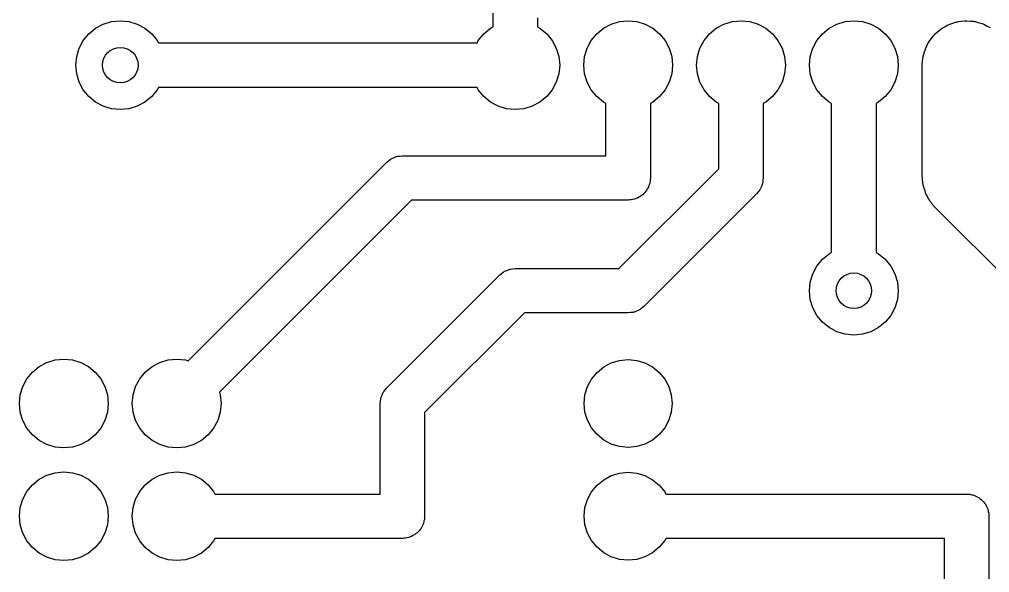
# Model space of a CAD drawing. Extents: x 3.06 to 6.65, y -4.89 to -2.07.
# Drawn here: x 5.161 to 6.02, y -3.95 to -3.459 of the extents above; entities that cross this region are included whole.
import ezdxf

# ---------------------------------------------------------------- set-up
doc = ezdxf.new("R2010")
doc.units = 0
doc.header["$MEASUREMENT"] = 0
doc.layers.add('BLACK', color=7, linetype='CONTINUOUS')

msp = doc.modelspace()

# ---------------------------------------------------------------- linework, layer by layer
at = {"layer": 'BLACK', "linetype": 'CONTINUOUS'}
for p, q in [((5.58031, -3.4661), (5.58031, -3.45)), ((5.22813, -3.46726), (5.23493, -3.46363)), ((5.23493, -3.46363), (5.24232, -3.46139)), ((5.24232, -3.46139), (5.25, -3.46063)), ((5.25, -3.46063), (5.25768, -3.46139)), ((5.25768, -3.46139), (5.26507, -3.46363)), ((5.26507, -3.46363), (5.27187, -3.46726)), ((5.61969, -3.45815), (5.61969, -3.4661)), ((5.67813, -3.46726), (5.68493, -3.46363)), ((5.68493, -3.46363), (5.69232, -3.46139)), ((5.69232, -3.46139), (5.7, -3.46063)), ((5.7, -3.46063), (5.70768, -3.46139)), ((5.70768, -3.46139), (5.71507, -3.46363)), ((5.71507, -3.46363), (5.72187, -3.46726)), ((5.77813, -3.46726), (5.78493, -3.46363)), ((5.78493, -3.46363), (5.79232, -3.46139)), ((5.79232, -3.46139), (5.8, -3.46063)), ((5.8, -3.46063), (5.80768, -3.46139)), ((5.80768, -3.46139), (5.81507, -3.46363)), ((5.81507, -3.46363), (5.82187, -3.46726)), ((5.87813, -3.46726), (5.88493, -3.46363)), ((5.88493, -3.46363), (5.89232, -3.46139)), ((5.89232, -3.46139), (5.9, -3.46063)), ((5.9, -3.46063), (5.90768, -3.46139)), ((5.90768, -3.46139), (5.91507, -3.46363)), ((5.91507, -3.46363), (5.92187, -3.46726)), ((5.98266, -3.46465), (5.98381, -3.46423)), ((5.98381, -3.46423), (5.98493, -3.46363)), ((5.98493, -3.46363), (5.9877, -3.46279)), ((5.9877, -3.46279), (5.99013, -3.46189)), ((5.99013, -3.46189), (5.99122, -3.46172)), ((5.99122, -3.46172), (5.99232, -3.46139)), ((5.99232, -3.46139), (5.99534, -3.46109)), ((5.99534, -3.46109), (5.99801, -3.46068)), ((5.99801, -3.46068), (5.99898, -3.46073)), ((5.99898, -3.46073), (6, -3.46063)), ((6, -3.46063), (6.00317, -3.46094)), ((6.00317, -3.46094), (6.00596, -3.46108)), ((6.00596, -3.46108), (6.00679, -3.4613)), ((6.00679, -3.4613), (6.00768, -3.46139)), ((6.00768, -3.46139), (6.01089, -3.46236)), ((6.01089, -3.46236), (6.01367, -3.46308)), ((6.01367, -3.46308), (6.01433, -3.4634)), ((6.01433, -3.4634), (6.01507, -3.46363)), ((6.01507, -3.46363), (6.01818, -3.46529)), ((5.21726, -3.47813), (5.22216, -3.47216)), ((5.22216, -3.47216), (5.22813, -3.46726)), ((5.27187, -3.46726), (5.27784, -3.47216)), ((5.27784, -3.47216), (5.28274, -3.47813)), ((5.56726, -3.47813), (5.57216, -3.47216)), ((5.57216, -3.47216), (5.57813, -3.46726)), ((5.57813, -3.46726), (5.58031, -3.4661)), ((5.61969, -3.4661), (5.62187, -3.46726)), ((5.62187, -3.46726), (5.62784, -3.47216)), ((5.62784, -3.47216), (5.63274, -3.47813)), ((5.66726, -3.47813), (5.67216, -3.47216)), ((5.67216, -3.47216), (5.67813, -3.46726)), ((5.72187, -3.46726), (5.72784, -3.47216)), ((5.72784, -3.47216), (5.73274, -3.47813)), ((5.76726, -3.47813), (5.77216, -3.47216)), ((5.77216, -3.47216), (5.77813, -3.46726)), ((5.82187, -3.46726), (5.82784, -3.47216)), ((5.82784, -3.47216), (5.83274, -3.47813)), ((5.86726, -3.47813), (5.87216, -3.47216)), ((5.87216, -3.47216), (5.87813, -3.46726)), ((5.92187, -3.46726), (5.92784, -3.47216)), ((5.92784, -3.47216), (5.93274, -3.47813)), ((5.97119, -3.47335), (5.97216, -3.47216)), ((5.97216, -3.47216), (5.97417, -3.47051)), ((5.97417, -3.47051), (5.9759, -3.46887)), ((5.9759, -3.46887), (5.97704, -3.46816)), ((5.97704, -3.46816), (5.97813, -3.46726)), ((5.97813, -3.46726), (5.98055, -3.46597)), ((5.98055, -3.46597), (5.98266, -3.46465)), ((6.01818, -3.46529), (6.02083, -3.46659)), ((5.21363, -3.48493), (5.21726, -3.47813)), ((5.28274, -3.47813), (5.2839, -3.48031)), ((5.2839, -3.48031), (5.5661, -3.48031)), ((5.5661, -3.48031), (5.56726, -3.47813)), ((5.63274, -3.47813), (5.63637, -3.48493)), ((5.66363, -3.48493), (5.66726, -3.47813)), ((5.73274, -3.47813), (5.73637, -3.48493)), ((5.76363, -3.48493), (5.76726, -3.47813)), ((5.83274, -3.47813), (5.83637, -3.48493)), ((5.86363, -3.48493), (5.86726, -3.47813)), ((5.93274, -3.47813), (5.93637, -3.48493)), ((5.96472, -3.48288), (5.96558, -3.48089)), ((5.96558, -3.48089), (5.96648, -3.4796)), ((5.96648, -3.4796), (5.96726, -3.47813)), ((5.96726, -3.47813), (5.96883, -3.47622)), ((5.96883, -3.47622), (5.97013, -3.47436)), ((5.97013, -3.47436), (5.97119, -3.47335)), ((5.21139, -3.49232), (5.21363, -3.48493)), ((5.63637, -3.48493), (5.63861, -3.49232)), ((5.66139, -3.49232), (5.66363, -3.48493)), ((5.73637, -3.48493), (5.73861, -3.49232)), ((5.76139, -3.49232), (5.76363, -3.48493)), ((5.83637, -3.48493), (5.83861, -3.49232)), ((5.86139, -3.49232), (5.86363, -3.48493)), ((5.93637, -3.48493), (5.93861, -3.49232)), ((5.96202, -3.49022), (5.96244, -3.48821)), ((5.96244, -3.48821), (5.9631, -3.48665)), ((5.9631, -3.48665), (5.96363, -3.48493)), ((5.96363, -3.48493), (5.96472, -3.48288)), ((5.21063, -3.5), (5.21139, -3.49232)), ((5.63861, -3.49232), (5.63937, -3.5)), ((5.66063, -3.5), (5.66139, -3.49232)), ((5.73861, -3.49232), (5.73937, -3.5)), ((5.76063, -3.5), (5.76139, -3.49232)), ((5.83861, -3.49232), (5.83937, -3.5)), ((5.86063, -3.5), (5.86139, -3.49232)), ((5.93861, -3.49232), (5.93937, -3.5)), ((5.96063, -3.5), (5.96083, -3.49602)), ((5.96083, -3.49602), (5.9612, -3.49424)), ((5.9612, -3.49424), (5.96139, -3.49232)), ((5.96139, -3.49232), (5.96202, -3.49022)), ((5.21139, -3.50768), (5.21063, -3.5)), ((5.63937, -3.5), (5.63861, -3.50768)), ((5.66139, -3.50768), (5.66063, -3.5)), ((5.73937, -3.5), (5.73861, -3.50768)), ((5.76139, -3.50768), (5.76063, -3.5)), ((5.83937, -3.5), (5.83861, -3.50768)), ((5.86139, -3.50768), (5.86063, -3.5)), ((5.93937, -3.5), (5.93861, -3.50768)), ((5.96063, -3.59843), (5.96063, -3.5)), ((5.21363, -3.51507), (5.21139, -3.50768)), ((5.21726, -3.52187), (5.21363, -3.51507)), ((5.63637, -3.51507), (5.63274, -3.52187)), ((5.63861, -3.50768), (5.63637, -3.51507)), ((5.66363, -3.51507), (5.66139, -3.50768)), ((5.66726, -3.52187), (5.66363, -3.51507)), ((5.73637, -3.51507), (5.73274, -3.52187)), ((5.73861, -3.50768), (5.73637, -3.51507)), ((5.76363, -3.51507), (5.76139, -3.50768)), ((5.76726, -3.52187), (5.76363, -3.51507)), ((5.83637, -3.51507), (5.83274, -3.52187)), ((5.83861, -3.50768), (5.83637, -3.51507)), ((5.86363, -3.51507), (5.86139, -3.50768)), ((5.86726, -3.52187), (5.86363, -3.51507)), ((5.93637, -3.51507), (5.93274, -3.52187)), ((5.93861, -3.50768), (5.93637, -3.51507)), ((5.22216, -3.52784), (5.21726, -3.52187)), ((5.28274, -3.52187), (5.27784, -3.52784)), ((5.2839, -3.51969), (5.28274, -3.52187)), ((5.5661, -3.51969), (5.2839, -3.51969)), ((5.56726, -3.52187), (5.5661, -3.51969)), ((5.57216, -3.52784), (5.56726, -3.52187)), ((5.63274, -3.52187), (5.62784, -3.52784)), ((5.67216, -3.52784), (5.66726, -3.52187)), ((5.73274, -3.52187), (5.72784, -3.52784)), ((5.77216, -3.52784), (5.76726, -3.52187)), ((5.83274, -3.52187), (5.82784, -3.52784)), ((5.87216, -3.52784), (5.86726, -3.52187)), ((5.93274, -3.52187), (5.92784, -3.52784)), ((5.22813, -3.53274), (5.22216, -3.52784)), ((5.23493, -3.53637), (5.22813, -3.53274)), ((5.27187, -3.53274), (5.26507, -3.53637)), ((5.27784, -3.52784), (5.27187, -3.53274)), ((5.57813, -3.53274), (5.57216, -3.52784)), ((5.58493, -3.53637), (5.57813, -3.53274)), ((5.62187, -3.53274), (5.61507, -3.53637)), ((5.62784, -3.52784), (5.62187, -3.53274)), ((5.67813, -3.53274), (5.67216, -3.52784)), ((5.68031, -3.5339), (5.67813, -3.53274)), ((5.72187, -3.53274), (5.71969, -3.5339)), ((5.72784, -3.52784), (5.72187, -3.53274)), ((5.77813, -3.53274), (5.77216, -3.52784)), ((5.78031, -3.5339), (5.77813, -3.53274)), ((5.82187, -3.53274), (5.81969, -3.5339)), ((5.82784, -3.52784), (5.82187, -3.53274)), ((5.87813, -3.53274), (5.87216, -3.52784)), ((5.88031, -3.5339), (5.87813, -3.53274)), ((5.92187, -3.53274), (5.91969, -3.5339)), ((5.92784, -3.52784), (5.92187, -3.53274)), ((5.24232, -3.53861), (5.23493, -3.53637)), ((5.25, -3.53937), (5.24232, -3.53861)), ((5.25768, -3.53861), (5.25, -3.53937)), ((5.26507, -3.53637), (5.25768, -3.53861)), ((5.59232, -3.53861), (5.58493, -3.53637)), ((5.6, -3.53937), (5.59232, -3.53861)), ((5.60768, -3.53861), (5.6, -3.53937)), ((5.61507, -3.53637), (5.60768, -3.53861)), ((5.68031, -3.58031), (5.68031, -3.5339)), ((5.71969, -3.5339), (5.71969, -3.6)), ((5.78031, -3.59185), (5.78031, -3.5339)), ((5.81969, -3.5339), (5.81969, -3.6)), ((5.88031, -3.6661), (5.88031, -3.5339)), ((5.91969, -3.5339), (5.91969, -3.6661)), ((5.48777, -3.58482), (5.48936, -3.58344)), ((5.48936, -3.58344), (5.49, -3.58315)), ((5.49, -3.58315), (5.49057, -3.58272)), ((5.49057, -3.58272), (5.49254, -3.58199)), ((5.49254, -3.58199), (5.49445, -3.58111)), ((5.49445, -3.58111), (5.49515, -3.58101)), ((5.49515, -3.58101), (5.49582, -3.58076)), ((5.49582, -3.58076), (5.49792, -3.58061)), ((5.49792, -3.58061), (5.5, -3.58031)), ((5.5, -3.58031), (5.68031, -3.58031)), ((5.31005, -3.76211), (5.48608, -3.58608)), ((5.48608, -3.58608), (5.48777, -3.58482)), ((5.69185, -3.68031), (5.78031, -3.59185)), ((5.71969, -3.6), (5.71948, -3.60139)), ((5.71948, -3.60139), (5.71948, -3.6028)), ((5.81969, -3.6), (5.81939, -3.60208)), ((5.96078, -3.59992), (5.96063, -3.59843)), ((5.96074, -3.60141), (5.96078, -3.59992)), ((5.96118, -3.60387), (5.96074, -3.60141)), ((5.71714, -3.60936), (5.71656, -3.61064)), ((5.71791, -3.60818), (5.71714, -3.60936)), ((5.7183, -3.60683), (5.71791, -3.60818)), ((5.71889, -3.60555), (5.7183, -3.60683)), ((5.71909, -3.60415), (5.71889, -3.60555)), ((5.71948, -3.6028), (5.71909, -3.60415)), ((5.81685, -3.61), (5.81656, -3.61064)), ((5.81728, -3.60943), (5.81685, -3.61)), ((5.81801, -3.60746), (5.81728, -3.60943)), ((5.81889, -3.60555), (5.81801, -3.60746)), ((5.81899, -3.60485), (5.81889, -3.60555)), ((5.81924, -3.60418), (5.81899, -3.60485)), ((5.81939, -3.60208), (5.81924, -3.60418)), ((5.96144, -3.60635), (5.96118, -3.60387)), ((5.96188, -3.60778), (5.96144, -3.60635)), ((5.96215, -3.60926), (5.96188, -3.60778)), ((5.96307, -3.61157), (5.96215, -3.60926)), ((5.70555, -3.61889), (5.70415, -3.61909)), ((5.70683, -3.6183), (5.70555, -3.61889)), ((5.70818, -3.61791), (5.70683, -3.6183)), ((5.70936, -3.61714), (5.70818, -3.61791)), ((5.71064, -3.61656), (5.70936, -3.61714)), ((5.71171, -3.61564), (5.71064, -3.61656)), ((5.71289, -3.61488), (5.71171, -3.61564)), ((5.71381, -3.61381), (5.71289, -3.61488)), ((5.71488, -3.61289), (5.71381, -3.61381)), ((5.81392, -3.61392), (5.71392, -3.71392)), ((5.71564, -3.61171), (5.71488, -3.61289)), ((5.71656, -3.61064), (5.71564, -3.61171)), ((5.81518, -3.61223), (5.81392, -3.61392)), ((5.81656, -3.61064), (5.81518, -3.61223)), ((5.96382, -3.61395), (5.96307, -3.61157)), ((5.96455, -3.61526), (5.96382, -3.61395)), ((5.9651, -3.61665), (5.96455, -3.61526)), ((5.96648, -3.61874), (5.9651, -3.61665)), ((5.96769, -3.62092), (5.96648, -3.61874)), ((5.50815, -3.61969), (5.33789, -3.78995)), ((5.7, -3.61969), (5.50815, -3.61969)), ((5.70139, -3.61948), (5.7, -3.61969)), ((5.7028, -3.61948), (5.70139, -3.61948)), ((5.70415, -3.61909), (5.7028, -3.61948)), ((5.96866, -3.62205), (5.96769, -3.62092)), ((5.96949, -3.6233), (5.96866, -3.62205)), ((5.97216, -3.62626), (5.96949, -3.6233)), ((6.10236, -3.75647), (5.97216, -3.62626)), ((5.87216, -3.67216), (5.87813, -3.66726)), ((5.87813, -3.66726), (5.88031, -3.6661)), ((5.91969, -3.6661), (5.92187, -3.66726)), ((5.92187, -3.66726), (5.92784, -3.67216)), ((5.86363, -3.68493), (5.86726, -3.67813)), ((5.86726, -3.67813), (5.87216, -3.67216)), ((5.92784, -3.67216), (5.93274, -3.67813)), ((5.93274, -3.67813), (5.93637, -3.68493)), ((5.48608, -3.78608), (5.58608, -3.68608)), ((5.58608, -3.68608), (5.58777, -3.68482)), ((5.58777, -3.68482), (5.58936, -3.68344)), ((5.58936, -3.68344), (5.59, -3.68315)), ((5.59, -3.68315), (5.59057, -3.68272)), ((5.59057, -3.68272), (5.59254, -3.68199)), ((5.59254, -3.68199), (5.59445, -3.68111)), ((5.59445, -3.68111), (5.59515, -3.68101)), ((5.59515, -3.68101), (5.59582, -3.68076)), ((5.59582, -3.68076), (5.59792, -3.68061)), ((5.59792, -3.68061), (5.6, -3.68031)), ((5.6, -3.68031), (5.69185, -3.68031)), ((5.86139, -3.69232), (5.86363, -3.68493)), ((5.93637, -3.68493), (5.93861, -3.69232)), ((5.86063, -3.7), (5.86139, -3.69232)), ((5.93861, -3.69232), (5.93937, -3.7)), ((5.86139, -3.70768), (5.86063, -3.7)), ((5.93937, -3.7), (5.93861, -3.70768)), ((5.86363, -3.71507), (5.86139, -3.70768)), ((5.93861, -3.70768), (5.93637, -3.71507)), ((5.60815, -3.71969), (5.51969, -3.80815)), ((5.7, -3.71969), (5.60815, -3.71969)), ((5.70208, -3.71939), (5.7, -3.71969)), ((5.70418, -3.71924), (5.70208, -3.71939)), ((5.70485, -3.71899), (5.70418, -3.71924)), ((5.70555, -3.71889), (5.70485, -3.71899)), ((5.70746, -3.71801), (5.70555, -3.71889)), ((5.70943, -3.71728), (5.70746, -3.71801)), ((5.71, -3.71685), (5.70943, -3.71728)), ((5.71064, -3.71656), (5.71, -3.71685)), ((5.71223, -3.71518), (5.71064, -3.71656)), ((5.71392, -3.71392), (5.71223, -3.71518)), ((5.86726, -3.72187), (5.86363, -3.71507)), ((5.87216, -3.72784), (5.86726, -3.72187)), ((5.93274, -3.72187), (5.92784, -3.72784)), ((5.93637, -3.71507), (5.93274, -3.72187)), ((5.87813, -3.73274), (5.87216, -3.72784)), ((5.92784, -3.72784), (5.92187, -3.73274)), ((5.88493, -3.73637), (5.87813, -3.73274)), ((5.89232, -3.73861), (5.88493, -3.73637)), ((5.9, -3.73937), (5.89232, -3.73861)), ((5.90768, -3.73861), (5.9, -3.73937)), ((5.91507, -3.73637), (5.90768, -3.73861)), ((5.92187, -3.73274), (5.91507, -3.73637)), ((5.17813, -3.76726), (5.18493, -3.76363)), ((5.18493, -3.76363), (5.19232, -3.76139)), ((5.19232, -3.76139), (5.2, -3.76063)), ((5.2, -3.76063), (5.20768, -3.76139)), ((5.20768, -3.76139), (5.21507, -3.76363)), ((5.21507, -3.76363), (5.22187, -3.76726)), ((5.27813, -3.76726), (5.28493, -3.76363)), ((5.28493, -3.76363), (5.29232, -3.76139)), ((5.29232, -3.76139), (5.3, -3.76063)), ((5.3, -3.76063), (5.30768, -3.76139)), ((5.30768, -3.76139), (5.31005, -3.76211)), ((5.67835, -3.76759), (5.68508, -3.76399)), ((5.68508, -3.76399), (5.6924, -3.76177)), ((5.6924, -3.76177), (5.7, -3.76102)), ((5.7, -3.76102), (5.7076, -3.76177)), ((5.7076, -3.76177), (5.71492, -3.76399)), ((5.71492, -3.76399), (5.72165, -3.76759)), ((5.16726, -3.77813), (5.17216, -3.77216)), ((5.17216, -3.77216), (5.17813, -3.76726)), ((5.22187, -3.76726), (5.22784, -3.77216)), ((5.22784, -3.77216), (5.23274, -3.77813)), ((5.26726, -3.77813), (5.27216, -3.77216)), ((5.27216, -3.77216), (5.27813, -3.76726)), ((5.66759, -3.77835), (5.67244, -3.77244)), ((5.67244, -3.77244), (5.67835, -3.76759)), ((5.72165, -3.76759), (5.72756, -3.77244)), ((5.72756, -3.77244), (5.73241, -3.77835)), ((5.16363, -3.78493), (5.16726, -3.77813)), ((5.23274, -3.77813), (5.23637, -3.78493)), ((5.26363, -3.78493), (5.26726, -3.77813)), ((5.66399, -3.78508), (5.66759, -3.77835)), ((5.73241, -3.77835), (5.73601, -3.78508)), ((5.16139, -3.79232), (5.16363, -3.78493)), ((5.23637, -3.78493), (5.23861, -3.79232)), ((5.26139, -3.79232), (5.26363, -3.78493)), ((5.33789, -3.78995), (5.33861, -3.79232)), ((5.48199, -3.79254), (5.48272, -3.79057)), ((5.48272, -3.79057), (5.48315, -3.79)), ((5.48315, -3.79), (5.48344, -3.78936)), ((5.48344, -3.78936), (5.48482, -3.78777)), ((5.48482, -3.78777), (5.48608, -3.78608)), ((5.66177, -3.7924), (5.66399, -3.78508)), ((5.73601, -3.78508), (5.73823, -3.7924)), ((5.16063, -3.8), (5.16139, -3.79232)), ((5.23861, -3.79232), (5.23937, -3.8)), ((5.26063, -3.8), (5.26139, -3.79232)), ((5.33861, -3.79232), (5.33937, -3.8)), ((5.48031, -3.8), (5.48061, -3.79792)), ((5.48061, -3.79792), (5.48076, -3.79582)), ((5.48076, -3.79582), (5.48101, -3.79515)), ((5.48101, -3.79515), (5.48111, -3.79445)), ((5.48111, -3.79445), (5.48199, -3.79254)), ((5.66102, -3.8), (5.66177, -3.7924)), ((5.73823, -3.7924), (5.73898, -3.8)), ((5.16139, -3.80768), (5.16063, -3.8)), ((5.16363, -3.81507), (5.16139, -3.80768)), ((5.23861, -3.80768), (5.23637, -3.81507)), ((5.23937, -3.8), (5.23861, -3.80768)), ((5.26139, -3.80768), (5.26063, -3.8)), ((5.26363, -3.81507), (5.26139, -3.80768)), ((5.33861, -3.80768), (5.33637, -3.81507)), ((5.33937, -3.8), (5.33861, -3.80768)), ((5.48031, -3.88031), (5.48031, -3.8)), ((5.51969, -3.80815), (5.51969, -3.9)), ((5.66177, -3.8076), (5.66102, -3.8)), ((5.66399, -3.81492), (5.66177, -3.8076)), ((5.73823, -3.8076), (5.73601, -3.81492)), ((5.73898, -3.8), (5.73823, -3.8076)), ((5.16726, -3.82187), (5.16363, -3.81507)), ((5.23637, -3.81507), (5.23274, -3.82187)), ((5.26726, -3.82187), (5.26363, -3.81507)), ((5.33637, -3.81507), (5.33274, -3.82187)), ((5.66759, -3.82165), (5.66399, -3.81492)), ((5.73601, -3.81492), (5.73241, -3.82165)), ((5.17216, -3.82784), (5.16726, -3.82187)), ((5.23274, -3.82187), (5.22784, -3.82784)), ((5.27216, -3.82784), (5.26726, -3.82187)), ((5.33274, -3.82187), (5.32784, -3.82784)), ((5.67244, -3.82756), (5.66759, -3.82165)), ((5.73241, -3.82165), (5.72756, -3.82756)), ((5.17813, -3.83274), (5.17216, -3.82784)), ((5.18493, -3.83637), (5.17813, -3.83274)), ((5.22187, -3.83274), (5.21507, -3.83637)), ((5.22784, -3.82784), (5.22187, -3.83274)), ((5.27813, -3.83274), (5.27216, -3.82784)), ((5.28493, -3.83637), (5.27813, -3.83274)), ((5.32187, -3.83274), (5.31507, -3.83637)), ((5.32784, -3.82784), (5.32187, -3.83274)), ((5.67835, -3.83241), (5.67244, -3.82756)), ((5.68508, -3.83601), (5.67835, -3.83241)), ((5.72165, -3.83241), (5.71492, -3.83601)), ((5.72756, -3.82756), (5.72165, -3.83241)), ((5.19232, -3.83861), (5.18493, -3.83637)), ((5.2, -3.83937), (5.19232, -3.83861)), ((5.20768, -3.83861), (5.2, -3.83937)), ((5.21507, -3.83637), (5.20768, -3.83861)), ((5.29232, -3.83861), (5.28493, -3.83637)), ((5.3, -3.83937), (5.29232, -3.83861)), ((5.30768, -3.83861), (5.3, -3.83937)), ((5.31507, -3.83637), (5.30768, -3.83861)), ((5.6924, -3.83823), (5.68508, -3.83601)), ((5.7, -3.83898), (5.6924, -3.83823)), ((5.7076, -3.83823), (5.7, -3.83898)), ((5.71492, -3.83601), (5.7076, -3.83823)), ((5.17216, -3.87216), (5.17813, -3.86726)), ((5.17813, -3.86726), (5.18493, -3.86363)), ((5.18493, -3.86363), (5.19232, -3.86139)), ((5.19232, -3.86139), (5.2, -3.86063)), ((5.2, -3.86063), (5.20768, -3.86139)), ((5.20768, -3.86139), (5.21507, -3.86363)), ((5.21507, -3.86363), (5.22187, -3.86726)), ((5.22187, -3.86726), (5.22784, -3.87216)), ((5.27216, -3.87216), (5.27813, -3.86726)), ((5.27813, -3.86726), (5.28493, -3.86363)), ((5.28493, -3.86363), (5.29232, -3.86139)), ((5.29232, -3.86139), (5.3, -3.86063)), ((5.3, -3.86063), (5.30768, -3.86139)), ((5.30768, -3.86139), (5.31507, -3.86363)), ((5.31507, -3.86363), (5.32187, -3.86726)), ((5.32187, -3.86726), (5.32784, -3.87216)), ((5.67244, -3.87244), (5.67835, -3.86759)), ((5.67835, -3.86759), (5.68508, -3.86399)), ((5.68508, -3.86399), (5.6924, -3.86177)), ((5.6924, -3.86177), (5.7, -3.86102)), ((5.7, -3.86102), (5.7076, -3.86177)), ((5.7076, -3.86177), (5.71492, -3.86399)), ((5.71492, -3.86399), (5.72165, -3.86759)), ((5.72165, -3.86759), (5.72756, -3.87244)), ((5.16726, -3.87813), (5.17216, -3.87216)), ((5.22784, -3.87216), (5.23274, -3.87813)), ((5.26726, -3.87813), (5.27216, -3.87216)), ((5.32784, -3.87216), (5.33274, -3.87813)), ((5.66759, -3.87835), (5.67244, -3.87244)), ((5.72756, -3.87244), (5.73241, -3.87835)), ((5.16139, -3.89232), (5.16363, -3.88493)), ((5.16363, -3.88493), (5.16726, -3.87813)), ((5.23274, -3.87813), (5.23637, -3.88493)), ((5.23637, -3.88493), (5.23861, -3.89232)), ((5.26139, -3.89232), (5.26363, -3.88493)), ((5.26363, -3.88493), (5.26726, -3.87813)), ((5.33274, -3.87813), (5.3339, -3.88031)), ((5.3339, -3.88031), (5.48031, -3.88031)), ((5.66177, -3.8924), (5.66399, -3.88508)), ((5.66399, -3.88508), (5.66759, -3.87835)), ((5.73241, -3.87835), (5.73346, -3.88031)), ((5.73346, -3.88031), (6, -3.88031)), ((6, -3.88031), (6.00139, -3.88052)), ((6.00139, -3.88052), (6.0028, -3.88052)), ((6.0028, -3.88052), (6.00415, -3.88091)), ((6.00415, -3.88091), (6.00555, -3.88111)), ((6.00555, -3.88111), (6.00683, -3.8817)), ((6.00683, -3.8817), (6.00818, -3.88209)), ((6.00818, -3.88209), (6.00936, -3.88286)), ((6.00936, -3.88286), (6.01064, -3.88344)), ((6.01064, -3.88344), (6.01171, -3.88436)), ((6.01171, -3.88436), (6.01289, -3.88512)), ((6.01289, -3.88512), (6.01381, -3.88619)), ((5.16063, -3.9), (5.16139, -3.89232)), ((5.23861, -3.89232), (5.23937, -3.9)), ((5.26063, -3.9), (5.26139, -3.89232)), ((5.66102, -3.9), (5.66177, -3.8924)), ((6.01381, -3.88619), (6.01488, -3.88711)), ((6.01488, -3.88711), (6.01564, -3.88829)), ((6.01564, -3.88829), (6.01656, -3.88936)), ((6.01656, -3.88936), (6.01714, -3.89064)), ((6.01714, -3.89064), (6.01791, -3.89182)), ((6.01791, -3.89182), (6.0183, -3.89317)), ((6.0183, -3.89317), (6.01889, -3.89445)), ((5.16139, -3.90768), (5.16063, -3.9)), ((5.23937, -3.9), (5.23861, -3.90768)), ((5.26139, -3.90768), (5.26063, -3.9)), ((5.51969, -3.9), (5.51948, -3.90139)), ((5.51948, -3.90139), (5.51948, -3.9028)), ((5.66177, -3.9076), (5.66102, -3.9)), ((6.01889, -3.89445), (6.01909, -3.89585)), ((6.01909, -3.89585), (6.01948, -3.8972)), ((6.01948, -3.8972), (6.01948, -3.89861)), ((6.01948, -3.89861), (6.01969, -3.9)), ((6.01969, -3.9), (6.01969, -4.5)), ((5.16363, -3.91507), (5.16139, -3.90768)), ((5.23861, -3.90768), (5.23637, -3.91507)), ((5.26363, -3.91507), (5.26139, -3.90768)), ((5.51656, -3.91064), (5.51564, -3.91171)), ((5.51714, -3.90936), (5.51656, -3.91064)), ((5.51791, -3.90818), (5.51714, -3.90936)), ((5.5183, -3.90683), (5.51791, -3.90818)), ((5.51889, -3.90555), (5.5183, -3.90683)), ((5.51909, -3.90415), (5.51889, -3.90555)), ((5.51948, -3.9028), (5.51909, -3.90415)), ((5.66399, -3.91492), (5.66177, -3.9076)), ((5.16726, -3.92187), (5.16363, -3.91507)), ((5.23637, -3.91507), (5.23274, -3.92187)), ((5.26726, -3.92187), (5.26363, -3.91507)), ((5.3339, -3.91969), (5.33274, -3.92187)), ((5.5, -3.91969), (5.3339, -3.91969)), ((5.50139, -3.91948), (5.5, -3.91969)), ((5.5028, -3.91948), (5.50139, -3.91948)), ((5.50415, -3.91909), (5.5028, -3.91948)), ((5.50555, -3.91889), (5.50415, -3.91909)), ((5.50683, -3.9183), (5.50555, -3.91889)), ((5.50818, -3.91791), (5.50683, -3.9183)), ((5.50936, -3.91714), (5.50818, -3.91791)), ((5.51064, -3.91656), (5.50936, -3.91714)), ((5.51171, -3.91564), (5.51064, -3.91656)), ((5.51289, -3.91488), (5.51171, -3.91564)), ((5.51381, -3.91381), (5.51289, -3.91488)), ((5.51488, -3.91289), (5.51381, -3.91381)), ((5.51564, -3.91171), (5.51488, -3.91289)), ((5.66759, -3.92165), (5.66399, -3.91492)), ((5.73346, -3.91969), (5.73241, -3.92165)), ((5.98031, -3.91969), (5.73346, -3.91969)), ((5.98031, -4.48031), (5.98031, -3.91969)), ((5.17216, -3.92784), (5.16726, -3.92187)), ((5.17813, -3.93274), (5.17216, -3.92784)), ((5.22784, -3.92784), (5.22187, -3.93274)), ((5.23274, -3.92187), (5.22784, -3.92784)), ((5.27216, -3.92784), (5.26726, -3.92187)), ((5.27813, -3.93274), (5.27216, -3.92784)), ((5.32784, -3.92784), (5.32187, -3.93274)), ((5.33274, -3.92187), (5.32784, -3.92784)), ((5.67244, -3.92756), (5.66759, -3.92165)), ((5.67835, -3.93241), (5.67244, -3.92756)), ((5.72756, -3.92756), (5.72165, -3.93241)), ((5.73241, -3.92165), (5.72756, -3.92756)), ((5.18493, -3.93637), (5.17813, -3.93274)), ((5.19232, -3.93861), (5.18493, -3.93637)), ((5.21507, -3.93637), (5.20768, -3.93861)), ((5.22187, -3.93274), (5.21507, -3.93637)), ((5.28493, -3.93637), (5.27813, -3.93274)), ((5.29232, -3.93861), (5.28493, -3.93637)), ((5.31507, -3.93637), (5.30768, -3.93861)), ((5.32187, -3.93274), (5.31507, -3.93637)), ((5.68508, -3.93601), (5.67835, -3.93241)), ((5.6924, -3.93823), (5.68508, -3.93601)), ((5.71492, -3.93601), (5.7076, -3.93823)), ((5.72165, -3.93241), (5.71492, -3.93601)), ((5.2, -3.93937), (5.19232, -3.93861)), ((5.20768, -3.93861), (5.2, -3.93937)), ((5.3, -3.93937), (5.29232, -3.93861)), ((5.30768, -3.93861), (5.3, -3.93937)), ((5.7, -3.93898), (5.6924, -3.93823)), ((5.7076, -3.93823), (5.7, -3.93898))]:
    msp.add_line(p, q, dxfattribs=at)
at = {"layer": 'BLACK'}
for centre in [(5.25, -3.5), (5.9, -3.7)]:
    msp.add_circle(centre, 0.01575, dxfattribs=at)

doc.saveas('drawing.dxf')
